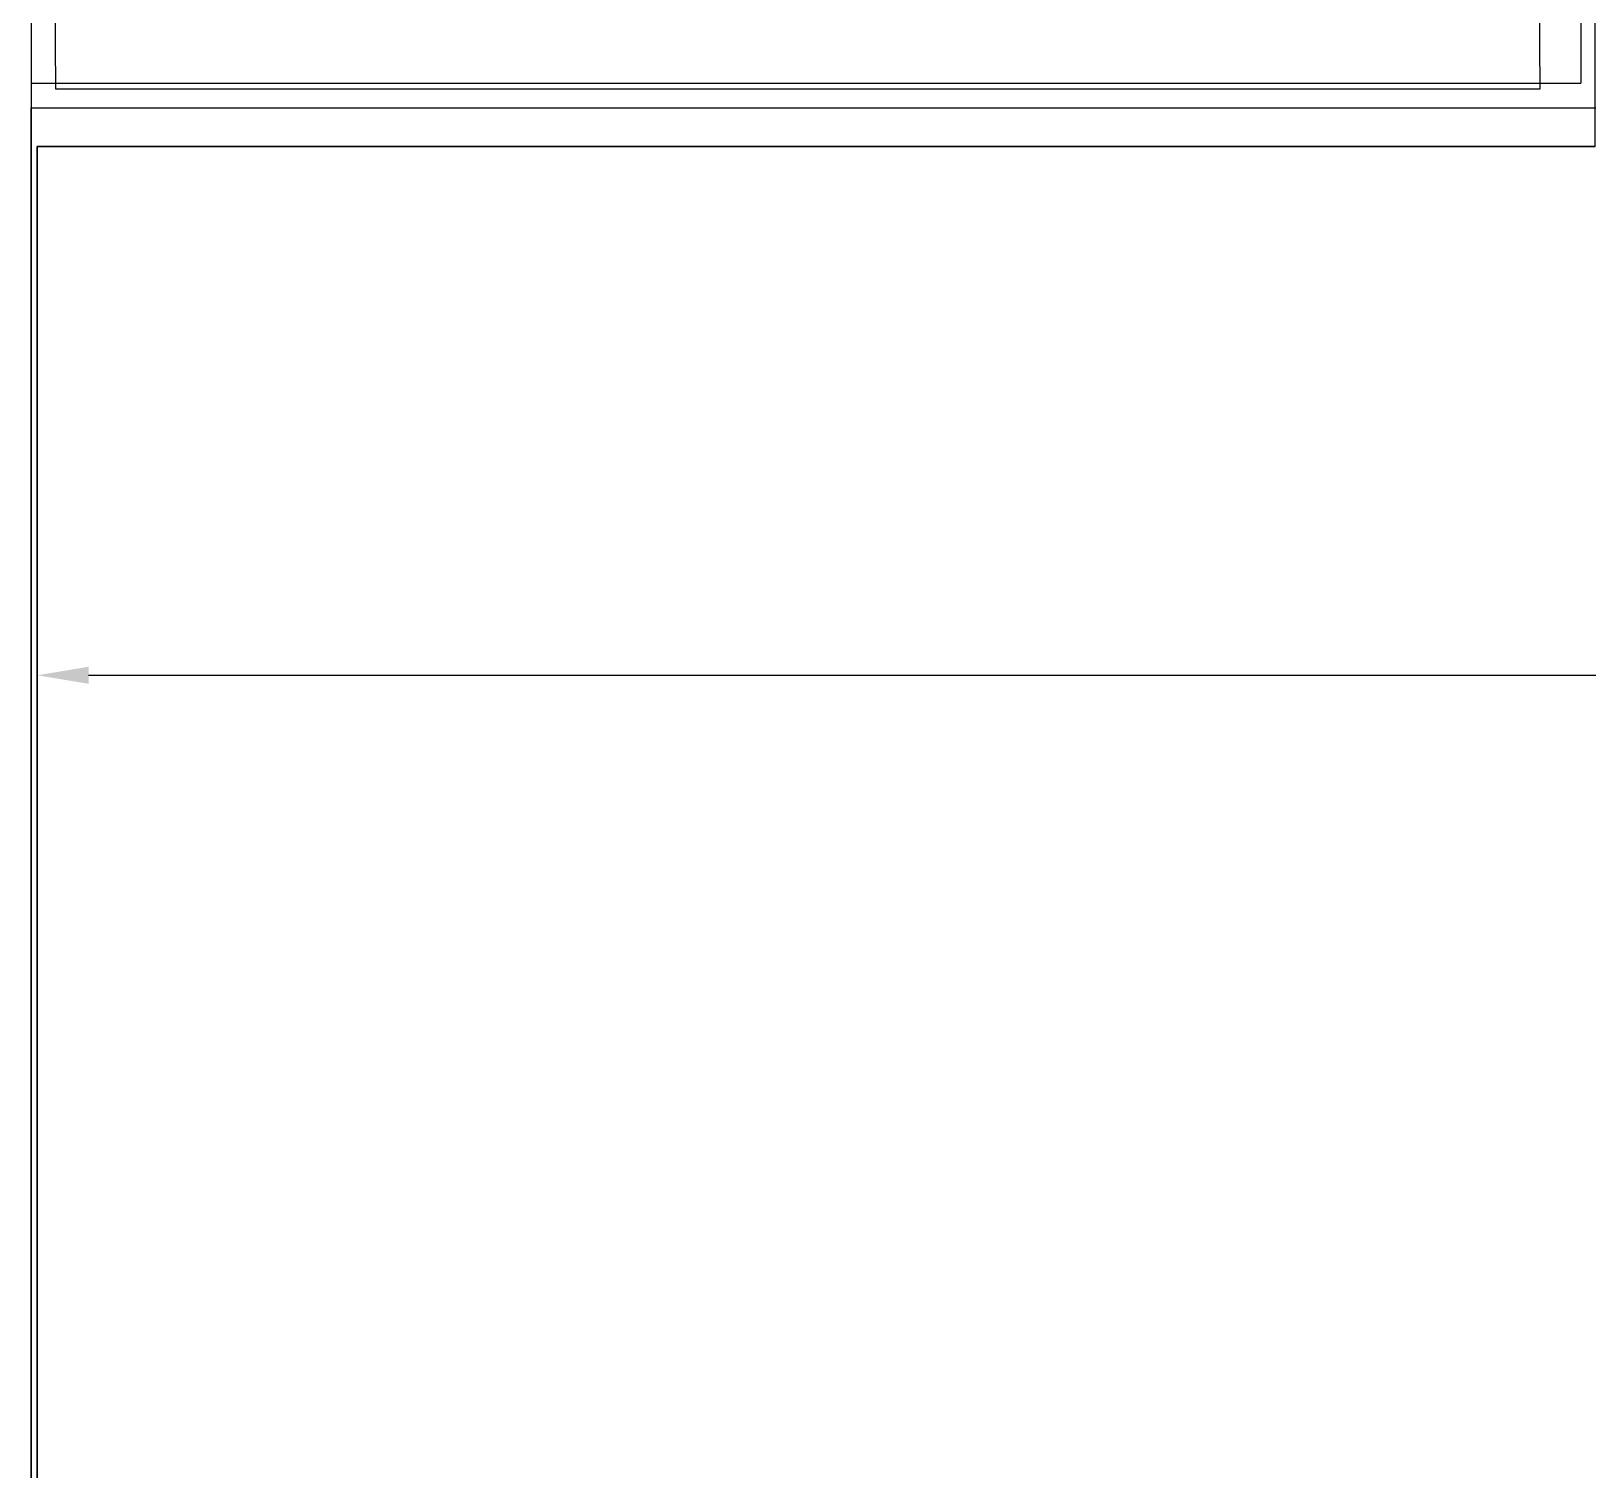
# Model space of a CAD drawing. Header units: millimetres. Extents: x 1372008 to 1414120, y -182161 to -161891.
# Drawn here: x 1391865 to 1395663, y -172408 to -168899 of the extents above; entities that cross this region are included whole.
import ezdxf

# ---------------------------------------------------------------- set-up
doc = ezdxf.new("R2010")
doc.units = ezdxf.units.MM
for name, color, linetype in [('Divar-komek', 7, 'Continuous'), ('OFFICE_BOUNDARY', 3, 'Continuous'), ('sutun1', 7, 'Continuous'), ('Tavan', 7, 'Continuous')]:
    doc.layers.add(name, color=color, linetype=linetype)

msp = doc.modelspace()

# ---------------------------------------------------------------- linework, layer by layer
at = {"color": 18, "lineweight": -3, "true_color": 0x000000}
for p, q in [((1391880.2, -172701.1), (1391880.2, -169181.1)), ((1391880.2, -169181.1), (1395680.2, -169181.1))]:
    msp.add_line(p, q, dxfattribs=at)
for p, q in [((1391880.2, -172701.1), (1391880.2, -169181.1)), ((1391880.2, -169181.1), (1395680.2, -169181.1))]:
    msp.add_line(p, q)
at = {"color": 1, "lineweight": 30}
for p, q in [((1391880.2, -172701.1), (1391880.2, -169181.1)), ((1391880.2, -169181.1), (1395680.2, -169181.1))]:
    msp.add_line(p, q, dxfattribs=at)
at = {"color": 18, "true_color": 0x000000}
for p, q in [((1391880.2, -172701.1), (1391880.2, -169181.1)), ((1391880.2, -169181.1), (1395680.2, -169181.1))]:
    msp.add_line(p, q, dxfattribs=at)
at = {"color": 18, "lineweight": 30, "true_color": 0x000000}
for p, q in [((1391880.2, -172701.1), (1391880.2, -169181.1)), ((1391880.2, -169181.1), (1395680.2, -169181.1))]:
    msp.add_line(p, q, dxfattribs=at)
at = {"color": 0, "lineweight": -2, "transparency": 16777216}
for p, q in [((1391880.2, -170439.2), (1391880.2, -170408)), ((1392005.2, -170470.5), (1410490.2, -170470.5))]:
    msp.add_line(p, q, dxfattribs=at)
at = {"color": 0, "transparency": 16777216}
msp.add_solid([(1392005.2, -170449.7), (1392005.2, -170491.3), (1391880.2, -170470.5)], dxfattribs=at)
at = {"layer": 'Divar-komek'}
for p in [(1395645.2, -162561.1), (1391865.2, -169026.1)]:
    msp.add_line(p, (1395645.2, -169026.1), dxfattribs=at)
at = {"layer": 'OFFICE_BOUNDARY'}
msp.add_lwpolyline([(1391880.2, -172701.1), (1391880.2, -169181.1), (1395680.2, -169181.1), (1395680.2, -162441.1), (1408030.2, -162441.1), (1408030.2, -163771.1), (1408180.2, -163771.1), (1408180.2, -163921.1), (1410640.2, -163921.1), (1410640.2, -172391.1), (1410840.2, -172391.1), (1410840.2, -172591.1), (1413170.2, -172591.1), (1413170.2, -173101.1), (1413570.2, -173101.1), (1413570.2, -181611.1), (1392090.2, -181611.1), (1392090.2, -181011.1), (1394560.2, -181011.1), (1394560.2, -173351.1), (1392140.2, -173351.1), (1392140.2, -172701.1), (1391880.2, -172701.1)], close=True, dxfattribs=at)
at = {"layer": 'sutun1', "color": 134}
for p, q in [((1395515.2, -162561.1), (1395545.2, -169041.1)), ((1391925.2, -169041.1), (1391923.2, -168631.1)), ((1395545.2, -169041.1), (1391925.2, -169041.1))]:
    msp.add_line(p, q, dxfattribs=at)
at = {"layer": 'sutun1'}
msp.add_line((1391865.2, -168631.1), (1391865.2, -172611.1), dxfattribs=at)
at = {"layer": 'sutun1', "color": 183}
for p, q in [((1391865.2, -172611.1), (1391865.2, -169086.1)), ((1391865.2, -169086.1), (1395730.2, -169086.1))]:
    msp.add_line(p, q, dxfattribs=at)
at = {"layer": 'Tavan'}
msp.add_line((1391865.2, -169086.1), (1395730.2, -169086.1), dxfattribs=at)

doc.saveas('drawing.dxf')
